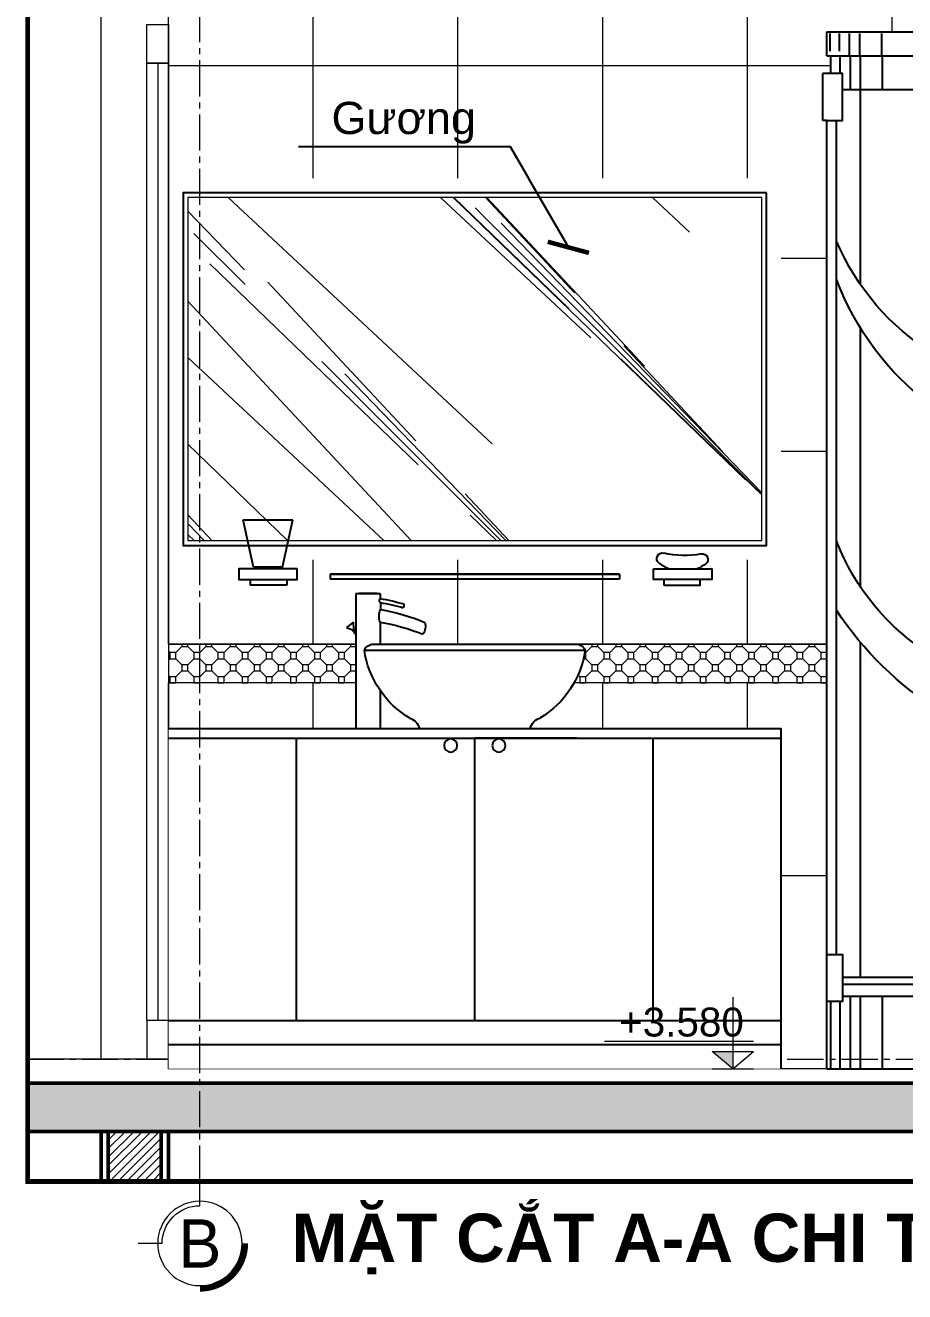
# Model space of a CAD drawing. Header units: millimetres. Extents: x -229618 to 2906, y -178063 to 96806.
# Drawn here: x -114826 to -113003, y -53069 to -50444 of the extents above; entities that cross this region are included whole.
import ezdxf
from ezdxf.enums import TextEntityAlignment as Align
from ezdxf.xclip import XClip

# ---------------------------------------------------------------- set-up
doc = ezdxf.new("R2010")
doc.units = ezdxf.units.MM
doc.header["$LTSCALE"] = 200
doc.header["$MEASUREMENT"] = 0
doc.header["$XCLIPFRAME"] = 0
doc.set_wipeout_variables(frame=1)
doc.linetypes.add('CENTER2', pattern=[1.125, 0.75, -0.125, 0.125, -0.125])
doc.linetypes.add('DASHED2', pattern=[0.375, 0.25, -0.125])
doc.layers.get('0').update_dxf_attribs({"color": 95, "linetype": 'CONTINUOUS'})
for name, color, linetype, lineweight in [('A-Wall', 1, 'CONTINUOUS', 50), ('hatch', 250, 'CONTINUOUS', 5), ('khuat', 8, 'DASHED2', 15), ('nho', 252, 'CONTINUOUS', 15), ('thay', 7, 'CONTINUOUS', 18), ('tim', 18, 'CENTER2', 9)]:
    doc.layers.add(name, color=color, linetype=linetype, lineweight=lineweight)
for name, color, linetype in [('DIM', 251, 'CONTINUOUS'), ('NOITHAT', 99, 'CONTINUOUS'), ('TEXT', 33, 'CONTINUOUS')]:
    doc.layers.add(name, color=color, linetype=linetype)
doc.styles.add('Aria H B iso', font='Vharialb_0.ttf')
doc.styles.add('Aria H iso', font='Vharial_0.ttf')
doc.styles.add('Arial iso', font='vnarial_0.ttf')
doc.styles.add('Arial N  iso', font='vnarialn_0.ttf')
doc.styles.add('dam', font='Vhavanb_0.ttf', dxfattribs={"width": 0.9, "height": 450})
doc.styles.add('Scale', font='vnsimli.shx', dxfattribs={"width": 0.65, "bigfont": 'bigfont.shx'})
doc.dimstyles.new('Scale', dxfattribs={"dimscale": 75, "dimtxt": 2, "dimasz": 1, "dimexe": 1.6, "dimexo": 0, "dimgap": 0.8, "dimtad": 1, "dimdec": 0, "dimzin": 0, "dimdsep": 46, "dimtxsty": 'Scale', "dimblk": 'ARCHTICK', "dimcen": 0.1, "dimdle": 1, "dimclrd": 256, "dimclre": 256, "dimclrt": 3, "dimadec": 0, "dimazin": 0, "dimtfac": 1, "dimtdec": 0, "dimtix": 1, "dimtmove": 2, "dimatfit": 3, "dimldrblk": 'ARCHTICK', "dimfxl": 0, "dimtolj": 1, "dimtzin": 0, "dimarcsym": 0})

# ---------------------------------------------------------------- blocks, each defined once
blk = doc.blocks.new('BON TAM DUNG ROCA')
h = blk.add_hatch()
h.set_pattern_fill('AR-BRELM', color=250, scale=5, style=0)
h.set_pattern_definition([(0, (-3841.203247856582, -12259.36607534725), (0, 26.67), [38.125, -1.875]), (0, (-3841.203247856582, -12248.11607534725), (0, 26.67), [38.125, -1.875]), (0, (-3831.203247856582, -12246.03107534725), (0, 26.67), [18.125, -1.875]), (0, (-3831.203247856582, -12234.78107534725), (0, 26.67), [18.125, -1.875]), (90, (-3841.203247856582, -12259.36607534725), (-40, 2.449212707644755e-15), [11.25, -15.42]), (90, (-3843.078247856582, -12259.36607534725), (-40, 2.449212707644755e-15), [11.25, -15.42]), (90, (-3831.203247856582, -12246.03107534725), (-20, 1.224606353822377e-15), [11.25, -15.42]), (90, (-3833.078247856582, -12246.03107534725), (-20, 1.224606353822377e-15), [11.25, -15.42])])
edge = h.paths.add_edge_path()
edge.add_ellipse((42.13483763463591, 1847.823116581232), major_axis=(64.65551798152592, -3.95887790649268e-15), ratio=0.5029429120211216, start_angle=0, end_angle=360)
for p, q in [((487.5, 2150), (-487.5, 2150)), ((-487.5, 2100), (-487.5, 2149.999999999996)), ((487.5, 2100), (487.5, 2150)), ((487.5, 2100), (-487.5, 2100)), ((-487.5, 0), (-487.5000000000091, 2100)), ((479.0796439347178, 2063.662826283995), (479.0796439347178, 2100)), ((487.5, 2063.662826283995), (495.9978933843086, 2063.662826283995)), ((495.9978933843086, 1965.947141800287), (495.9978933843086, 2063.662826283995)), ((-429.8093339896586, 2030), (-487.5, 2030)), ((-79.51052176616213, 2030), (-365.2240127043769, 2030)), ((454.9981142060569, 2030), (-14.92520048088045, 2030)), ((-417.5, 247.7156844837082), (-417.5, 1965.947141800287)), ((-412.5, 247.7156844837082), (-412.5, 1965.947141800287)), ((-67.5, 236.6636444790711), (-67.5, 1965.947141800287)), ((-27.5, 236.6636444790711), (-27.5, 1965.947141800287)), ((467.5, 236.6636444790711), (467.5, 1965.947141800287)), ((487.5, 0), (487.5, 1965.947141800287)), ((487.5, 1965.947141800287), (495.9978933843086, 1965.947141800287)), ((-429.8093339896586, 175), (-487.5, 175)), ((-79.51052176616213, 175), (-365.2240127043769, 175)), ((454.9981142060569, 175), (-14.92520048088045, 175)), ((-79.51052176616213, 150), (-487.5, 150)), ((454.9981142060569, 150), (-14.92520048088045, 150)), ((487.4999999999982, 0), (-487.5, 0))]:
    blk.add_line(p, q)
at = {"color": 250}
for p, q in [((-415.7310064458725, 2109.616482189551), (-415.7310064458725, 2145.953655905556)), ((-394.6350236721191, 2109.616482189551), (-394.6350236721191, 2145.953655905556)), ((-359.4750344753775, 2100), (-359.4750344753775, 2145.953655905556)), ((-296.1870324326665, 2100), (-296.1870324326665, 2145.953655905556)), ((-197.7390949146575, 2100), (-197.7390949146575, 2145.953655905556)), ((-85.22709725221648, 2100), (-85.22709725221648, 2145.953655905556)), ((62.4448358855152, 2100), (62.4448358855152, 2145.953655905556)), ((187.2627518707068, 2100), (187.2627518707086, 2145.953655905556)), ((292.7427194609336, 2100), (292.7427194609336, 2145.953655905556)), ((373.6106892412936, 2100), (373.6106892412936, 2145.953655905556)), ((419.3186698249119, 2100), (419.3186698249119, 2145.953655905556)), ((440.4146525986653, 2100), (440.4146525986653, 2145.953655905556)), ((461.5106353724186, 2109.616482189551), (461.5106353724186, 2145.953655905556)), ((480.8486374888453, 2109.616482189551), (480.8486374888453, 2145.953655905556)), ((-417.5, 2063.662826283995), (-417.5, 2100)), ((-396.4040172262467, 2063.662826283995), (-396.4040172262467, 2100)), ((-361.244028029505, 2030), (-361.244028029505, 2100)), ((-297.956025986794, 2030), (-297.956025986794, 2100)), ((-199.508088468785, 2030), (-199.508088468785, 2100)), ((-86.996090806344, 2030), (-86.996090806344, 2100)), ((60.67584233138768, 2030), (60.67584233138768, 2100)), ((185.4937583165793, 2030), (185.4937583165811, 2100)), ((290.9737259068061, 2030), (290.9737259068061, 2100)), ((371.8416956871642, 2030), (371.8416956871661, 2100)), ((417.5496762707844, 2030), (417.5496762707844, 2100)), ((438.6456590445378, 2030), (438.6456590445378, 2100)), ((459.7416418182911, 2063.662826283995), (459.7416418182911, 2100)), ((417.5, 1625.239624251128), (417.5, 2030.000000000004)), ((-399.3771545267155, 1912.480958534084), (-75.40582710521994, 1912.480958534084)), ((152.1348376346359, 1777.479391968489), (152.1348376346359, 1455.008597715147)), ((417.5, 998.4085187948767), (417.5, 1534.759542641441)), ((152.1348376346359, 1310.827295174495), (152.1348376346359, 833.9198443033019)), ((417.5, 190.0000000000036), (417.5, 883.4567652471305)), ((152.1348376346359, 689.7385417626501), (152.1348376346359, 190)), ((-79.51052176616213, 190), (-365.2240127043769, 190)), ((454.9981142060569, 190), (-14.92520048088045, 190)), ((-417.5, 0), (-417.5, 150)), ((-396.4040172262467, 0), (-396.4040172262467, 150)), ((-361.244028029505, 0), (-361.244028029505, 150)), ((-297.956025986794, 0), (-297.956025986794, 150)), ((-199.508088468785, 0), (-199.508088468785, 150)), ((-86.996090806344, 0), (-86.996090806344, 150)), ((60.67584233138768, 0), (60.67584233138768, 150)), ((185.4937583165811, 0), (185.4937583165811, 150)), ((290.9737259068061, 0), (290.9737259068061, 150)), ((371.8416956871661, 0), (371.8416956871661, 150)), ((417.5496762707844, 0), (417.5496762707844, 150)), ((438.6456590445378, 0), (438.6456590445378, 150)), ((459.7416418182911, 0), (459.7416418182911, 138.9479599953629)), ((479.0796439347178, 0), (479.0796439347178, 138.9479599953629))]:
    blk.add_line(p, q, dxfattribs=at)
for points in [[(-429.8093339896586, 2063.662826283995), (-365.2240127043769, 2063.662826283995), (-365.2240127043769, 1965.947141800287), (-429.8093339896586, 1965.947141800287)], [(-79.51052176616213, 2063.662826283995), (-14.92520048088045, 2063.662826283995), (-14.92520048088045, 1965.947141800287), (-79.51052176616213, 1965.947141800287)], [(-429.8093339896586, 150), (-365.2240127043769, 150), (-365.2240127043769, 247.7156844837082), (-429.8093339896586, 247.7156844837082)], [(-79.51052176616213, 138.9479599953629), (-14.92520048088045, 138.9479599953629), (-14.92520048088045, 236.6636444790711), (-79.51052176616213, 236.6636444790711)]]:
    blk.add_lwpolyline(points, close=True)
for points in [[(487.5, 1965.947141800287), (454.9981142060569, 1965.947141800287), (454.9981142060569, 2063.662826283995), (487.5, 2063.662826283995)], [(-67.5, 1917.479391968489), (-67.86516236536409, 1917.479391968489), (-67.86516236536409, 1777.479391968489), (-67.5, 1777.479391968489)], [(487.5, 236.6636444790711), (454.9981142060569, 236.6636444790711), (454.9981142060569, 138.9479599953629), (487.5, 138.9479599953629)]]:
    blk.add_lwpolyline(points)
for points in [[(-27.5, 1777.479391968489), (152.1348376346359, 1777.479391968489), (152.1348376346359, 1917.479391968489), (-27.5, 1917.479391968489)], [(-27.5, 1475.967904228164), (152.1348376346359, 1475.967904228164), (152.1348376346359, 1455.008597715147), (-27.5, 1455.008597715147)]]:
    blk.add_lwpolyline(points, dxfattribs=at)
blk.add_lwpolyline([(-399.8769251554622, 447.8276931729997), (-80.80644425108767, 447.8276931729997), (-80.80644425108767, 640.8997281409902), (-399.8769251554622, 640.8997281409902)], close=True, dxfattribs=at)
for centre, radius in [((-301.3258961791507, 1815.778905258834), 36.23598646166647), ((-130.5557819087044, 1815.778905258834), 36.23598646166647), ((-302.0365772119039, 1814.588246461382), 18.60755159088149), ((-131.2664629414576, 1814.588246461382), 18.60755159088149), ((-301.3258961791507, 1655.778905258834), 36.23598646166647), ((-130.5557819087044, 1655.778905258834), 36.23598646166647), ((-302.0365772119039, 1654.588246461382), 18.60755159088149), ((-131.2664629414576, 1654.588246461382), 18.60755159088149), ((-301.3258961791507, 1495.778905258834), 36.23598646166647), ((-130.5557819087044, 1495.778905258834), 36.23598646166647), ((-302.0365772119039, 1494.588246461382), 18.60755159088149), ((-131.2664629414576, 1494.588246461382), 18.60755159088149), ((-301.3258961791507, 1335.778905258834), 36.23598646166647), ((-130.5557819087044, 1335.778905258834), 36.23598646166647), ((-302.0365772119039, 1334.588246461382), 18.60755159088149), ((-131.2664629414576, 1334.588246461382), 18.60755159088149), ((-301.3258961791507, 1175.778905258834), 36.23598646166647), ((-130.5557819087044, 1175.778905258834), 36.23598646166647), ((-302.0365772119039, 1174.588246461382), 18.60755159088149), ((-131.2664629414576, 1174.588246461382), 18.60755159088149), ((-301.3258961791507, 1015.778905258834), 36.23598646166647), ((-130.5557819087044, 1015.778905258834), 36.23598646166647), ((-302.0365772119039, 1014.588246461382), 18.60755159088149), ((-131.2664629414576, 1014.588246461382), 18.60755159088149), ((69.13726147059788, 923.9361340771502), 32.32016602390649), ((-6.276530880451901, 922.1421363539412), 21.54681316357164), ((-301.3258961791507, 855.7789052588341), 36.23598646166647), ((-302.0365772119039, 854.5882464613824), 18.60755159088149), ((-130.5557819087044, 855.7789052588341), 36.23598646166647), ((-131.2664629414576, 854.5882464613824), 18.60755159088149), ((-251.8924406345104, 536.9854825776347), 36.23598646166647), ((-252.6031216672636, 535.7948237801829), 18.60755159088149)]:
    blk.add_circle(centre, radius, dxfattribs=at)
for centre, radius, start, end in [((0.5681049443228403, 1914.490906721028), 507.4431096440267, 266.8291911064392, 336.9503616786292), ((-71.71381514077439, 1836.975552610769), 575.034497753286, 274.4097662872769, 339.6699582836774), ((16.57473881201986, 1267.676189617352), 482.9556331681101, 264.763877147537, 339.0156756375522), ((-112.1579502556651, 1330.394883183406), 693.030465083211, 277.0165579089754, 326.7629948761546)]:
    blk.add_arc(centre, radius, start, end, dxfattribs=at)
for centre, major_axis, ratio in [((42.13483763463591, 1847.823116581232), (64.65551798152592, -3.95887790649268e-15), 0.5029429120211216), ((-112.7817991623779, 541.6600692443899), (-1.963157225487701, -37.2681531760863), 0.5061672654790973)]:
    blk.add_ellipse(centre, major_axis=major_axis, ratio=ratio, dxfattribs=at)
blk.add_ellipse((68.32782698644587, 1119.586491875591), major_axis=(-2.056217155084751, -53.66446579410734), ratio=0.6975624423243948)
for centre, major_axis, ratio, start_param, end_param in [((65.35650713979703, 1119.999999997573), (0, -46.12708772816404), 0.5800768637717298, 3.113668474748049, 6.311109486022009), ((66.85066176705004, 1119.999999997573), (0, -46.12708772816404), 0.5800768637717298, 6.255261128336217, 9.45270213962884), ((72.04149665931618, 1119.999999997573), (0, -46.12708772816404), 0.5800768637717298, 6.18603391502521, 9.52192935292423), ((35.87874291821936, 927.2138881626161), (110.467842852755, 0), 0.8091952507473079, 4.101335960020435, 8.465034654338831)]:
    blk.add_ellipse(centre, major_axis=major_axis, ratio=ratio, start_param=start_param, end_param=end_param, dxfattribs=at)
for points, knots in [([(-111.3454005746935, 568.9283500996098), (-111.4091009577915, 568.909074250987), (-111.5310049439813, 568.8651429052152), (-111.9003905847694, 568.6663615594371), (-112.1469145657284, 568.5109757208411), (-112.7368147623583, 568.047933896305), (-113.0795229987452, 567.7404549031344), (-113.8231402484325, 566.9586139710082), (-114.2238042140634, 566.4845487955135), (-115.3275954407145, 564.9960939954035), (-116.0503198000024, 563.8325740819018), (-117.4373906490182, 561.1104981179415), (-118.1022790900824, 559.5528997536567), (-119.2979392721591, 556.138995895737), (-119.8290971133265, 554.2829769820528), (-120.7107839027449, 550.3774757758365), (-121.0614956218469, 548.3281025977085), (-121.6521829234262, 543.3374572265093), (-121.7958425306606, 540.3576366892812), (-121.6704696311353, 534.5351634062936), (-121.4010540032032, 531.6928484559685), (-120.5023424891206, 526.4421296129512), (-119.8715636566831, 524.0344615918038), (-118.6137129498948, 520.542971370036), (-118.041825269238, 519.2786867989525), (-116.8899217428552, 517.1829377749382), (-116.3098289425234, 516.3535624828946), (-115.4230239293083, 515.3101145083638), (-115.08585833078, 514.9921458228491), (-114.5578207900726, 514.5684716180767), (-114.3692984529625, 514.462602008447), (-114.2475630801346, 514.4045378743176), (-114.2316066671756, 514.3974433340736), (-114.2181977500622, 514.3917883891772)], [3.322341402751542, 3.322341402751542, 3.322341402751542, 3.322341402751542, 3.440168833785898, 3.440168833785898, 3.557996264820254, 3.557996264820254, 3.67582369585461, 3.67582369585461, 3.793651126888966, 3.793651126888966, 3.99127252340271, 3.99127252340271, 4.188893919916453, 4.188893919916453, 4.386515316430198, 4.386515316430198, 4.584136712943942, 4.584136712943942, 4.858124743642222, 4.858124743642222, 5.1321127743405, 5.1321127743405, 5.406100805038779, 5.406100805038779, 5.598740764804024, 5.598740764804024, 5.791380724569269, 5.791380724569269, 5.934026475844313, 5.934026475844313, 6.076672227119357, 6.076672227119357, 6.102436558012154, 6.102436558012154, 6.102436558012154, 6.102436558012154]), ([(-114.2181977500568, 514.3917883891736), (-114.1544973669552, 514.4110642377964), (-114.0325933807617, 514.4549955835682), (-113.6632077399663, 514.6537769293536), (-113.4166837590037, 514.8091627679532), (-112.8267835623647, 515.2722045924966), (-112.4840753259759, 515.5796835856781), (-111.7404580762814, 516.3615245178153), (-111.3397941106487, 516.8355896933208), (-110.2360028844341, 518.3240444928597), (-109.513278525621, 519.487564405481), (-108.1262076774183, 522.2096403672367), (-107.4613192366942, 523.7672387301936), (-106.2656590550469, 527.1811425852065), (-105.7345012139722, 529.0371614973119), (-104.8528144244392, 532.942662700334), (-104.5021027051334, 534.9920358768359), (-103.9114154024519, 539.9826812464526), (-103.767755794468, 542.9625017839207), (-103.8931286925981, 548.7849750678834), (-104.1625443198809, 551.6272900189433), (-105.0612558328794, 556.8780088638341), (-105.6920346648803, 559.2856768861166), (-106.9498853713703, 562.7771671104565), (-107.5217730521072, 564.0414516828059), (-108.6736765788792, 566.1372007091632), (-109.2537693795257, 566.9665760022763), (-110.1405743933865, 568.010023978306), (-110.4777399922168, 568.3279926643554), (-111.0057775335681, 568.7516668699755), (-111.1942998710201, 568.8575364799144), (-111.316035244341, 568.9156006143385), (-111.3319916574619, 568.9226951546589), (-111.3454005746935, 568.9283500996025)], [0.1807487491650331, 0.1807487491650331, 0.1807487491650331, 0.1807487491650331, 0.2985761801996328, 0.2985761801996328, 0.4164036112342325, 0.4164036112342325, 0.5342310422688322, 0.5342310422688322, 0.6520584733034319, 0.6520584733034319, 0.8496798696919039, 0.8496798696919039, 1.047301266080376, 1.047301266080376, 1.244922662468848, 1.244922662468848, 1.44254405885732, 1.44254405885732, 1.716532089579068, 1.716532089579068, 1.990520120300816, 1.990520120300816, 2.264508151022564, 2.264508151022564, 2.457148110855556, 2.457148110855556, 2.649788070688548, 2.649788070688548, 2.792433821995787, 2.792433821995787, 2.935079573303025, 2.935079573303025, 2.960843904422226, 2.960843904422226, 2.960843904422226, 2.960843904422226])]:
    blk.add_open_spline(points, degree=3, knots=knots, dxfattribs=at)
blk = doc.blocks.new('KHOI TU LAV')
at = {"layer": 'NOITHAT'}
for p, q in [((720.9496899632213, 1118.272509348171), (617.4353619786853, 1118.272509348171)), ((638.9349144838925, 1019.723165711854), (617.4353619786853, 1118.272509348171)), ((699.4501374578977, 1019.723165711854), (720.9496899632213, 1118.272509348171)), ((-59.64939929413958, 1005), (540.3506007058604, 1005)), ((-59.64939929413958, 1005), (-59.64939929413958, 995)), ((540.3506007058604, 1005), (540.3506007058604, 995)), ((638.9349144838925, 1019.723165711854), (699.4501374578977, 1019.723165711854)), ((436.1202132317994, 946.2786717086274), (436.1202132317994, 931.893253525981)), ((436.8397388959129, 965.2939627737214), (436.8397388959129, 954.548982055625)), ((486.8397388959129, 965.2939627737214), (486.8397388959129, 685)), ((436.8397388959129, 905.7353811515495), (436.8397388959129, 860)), ((491.2494471928512, 892.1813613473496), (492.0185499350482, 905.5013166650024)), ((492.0185499350482, 905.5013166650024), (506.4888359880133, 894.5930475746864)), ((506.4888359880133, 894.5930475746864), (494.0693046726228, 889.8759971580002)), ((486.8397388959129, 885.7607381832495), (491.2494471928512, 892.1813613473496)), ((494.0693046726228, 889.8759971580002), (486.8397388959129, 880.3464781660587)), ((469.3506007058604, 847.8614673279226), (11.35060070591862, 847.8614673279226)), ((450.9559492167027, 860), (29.74525219478528, 860)), ((436.8397388959129, 764.5808367978607), (436.8397388959129, 685)), ((875.3506007111428, 685.0000000000291), (-394.6493992890173, 685)), ((875.3506007111428, 665.0000000000291), (-394.6493992890173, 665)), ((-129.6493992941396, 80.00003218618804), (-129.6493992941396, 665)), ((240.3506007058895, 80.00003218618804), (240.3506007058895, 665)), ((610.3506007058604, 80.00003218618804), (610.3506007058604, 665)), ((875.3506007111428, 80.00003218615893), (-394.6493992890173, 80.00003218618804)), ((875.3506007111428, 30.00003218615893), (-394.6493992890173, 30.00003218618804))]:
    blk.add_line(p, q, dxfattribs=at)
for points in [[(-130.076142482314, 1016.418856467877), (-251.0685231976386, 1016.418856467877), (-251.0685231976386, 994.3387689116062), (-130.076142482314, 994.3387689116062)], [(608.6963356132328, 1016.418856467877), (729.6887163286738, 1016.418856467877), (729.6887163286738, 994.3387689116062), (608.6963356132328, 994.3387689116062)], [(-151.5967211045499, 982.7635748608736), (-227.1507159772736, 982.7635748608736), (-227.1507159772736, 993.9599562218646), (-151.5967211045499, 993.9599562218646)], [(630.2169142354687, 982.7635748608736), (705.7709091081924, 982.7635748608736), (705.7709091081924, 993.9599562218646), (630.2169142354687, 993.9599562218646)]]:
    blk.add_lwpolyline(points, close=True, dxfattribs=at)
for points in [[(540.3506007058604, 1005), (-59.64939929413958, 1005)], [(-59.64939929413958, 995), (540.3506007058604, 995)], [(28.85809625292313, 665), (240.3506007058604, 665)], [(451.8431051586813, 665), (240.3506007058604, 665)]]:
    blk.add_lwpolyline(points, dxfattribs=at)
for centre in [(190.3506007058604, 650), (290.3506007058895, 650)]:
    blk.add_circle(centre, 13.66324453396373, dxfattribs=at)
for centre, radius, start, end in [((-231.4445311806339, 1035.915885602008), 11.7, 78.52708866699241, 232.5106031411694), ((-191.1811145150277, 1088.40830276924), 77.85585069856057, 232.5106031411694, 247.6157026396701), ((-193.9407670153014, 1220.699911754287), 176.8515013136287, 258.5270886669924, 283.8629875193282), ((-191.1811145150277, 1088.40830276924), 77.85585069856057, 292.3842973603299, 309.8794730439036), ((-148.7636539088271, 1037.640639661928), 11.7, 309.8794730439036, 103.8629875193282), ((492.0160207481531, 593.7759094892826), 364.9679875934374, 98.69538240692071, 106.6410033646706), ((492.2623120976496, 585.6546338202024), 364.9679875934374, 98.7344989416369, 106.5049252251326), ((461.839738895942, 609.3404431198433), 356.8303632736161, 85.98249176715566, 94.01750823284435), ((431.1616083641711, 950.4694674196653), 6.991681199838598, 324.3042329281793, 35.69576707182073), ((506.5230908131634, 514.654134970624), 423.1371494262849, 99.577591938335, 112.6411391902643), ((400.9534202706127, 941.2880533784337), 13.6286826396122, 170.8373056927897, 204.7409339229507), ((403.1086454872857, 917.9014595425106), 35.85434288652534, 340.1633822263586, 22.96942542057322), ((370.8132389741659, 897.3321576730523), 28.29101677832045, 163.891259070857, 216.0505436894527), ((507.3677109460114, 485.2051713711116), 426.4033913789696, 99.52058802413663, 111.955687441805), ((30.34695141552947, 839.0813565575809), 20.92729522474477, 88.35241118453378, 155.1936264175354), ((206.6637113019824, 876.121192965511), 197.3469616280767, 188.2329536464252, 239.2527406896043), ((274.0374901097675, 876.121192965511), 197.3469616280767, 300.7472593103957, 351.7670463535748), ((450.3542499962205, 839.0813565575809), 20.92729522473854, 24.80637358246465, 91.64758881546622), ((97.34237444365863, 678.8430467016005), 28.92686254655767, 12.28915972058506, 73.06229894990642), ((383.3588269680913, 678.8430467016005), 28.92686254655767, 106.9377010500936, 167.710840279415)]:
    blk.add_arc(centre, radius, start, end, dxfattribs=at)
blk = doc.blocks.new('*U406')
at = {"layer": 'thay', "ltscale": 600}
for p, q in [((313.2121651118505, -513.2121651118503), (513.2121651118505, -513.2121651118503)), ((0, -826.4243302237007), (0, -1026.424330223701))]:
    blk.add_line(p, q, dxfattribs=at)
at = {"layer": 'thay', "ltscale": 600, "const_width": 49.99999999999999}
blk.add_lwpolyline([(-375, -513.2121651118503, -0.414213562373095), (0, -138.2121651118503, -0.414213562373095)], format="xyb", dxfattribs=at)
at = {"layer": 'thay', "ltscale": 600}
blk.add_circle((0, -513.2121651118503), 349.9999999999999, dxfattribs=at)
blk.add_arc((0, -513.2121651118503), 313.2121651118522, 270, 0, dxfattribs=at)
at = {"layer": 'TEXT', "linetype": 'Continuous', "style": 'Aria H iso'}
blk.add_attdef('A', text='', height=350, dxfattribs=at).set_placement((8.526512829121202e-14, -670.5705110874841), align=Align.CENTER)
blk = doc.blocks.new('_ArchTick')
at = {"color": 0, "linetype": 'ByBlock', "const_width": 0.15}
blk.add_lwpolyline([(-0.5, -0.5), (0.5, 0.5)], dxfattribs=at)
blk = doc.blocks.new('cao do')
at = {"layer": 'thay'}
for p, q in [((0, 444.6272508608236), (0, 0)), ((798.181270029163, 170.2365376747912), (-128.2891475682845, 170.2365376747912)), ((0, 0), (-127.8852143107215, 106.0771588497737)), ((127.8852143107215, 106.0771588497737), (-127.8852143107215, 106.0771588497737)), ((0, 0), (127.8852143107215, 106.0771588497737))]:
    blk.add_line(p, q, dxfattribs=at)
at = {"layer": 'thay', "ltscale": 600}
blk.add_line((128.2891475682845, 0), (-128.2891475682845, 0), dxfattribs=at)
at = {"layer": 'thay', "color": 150, "ltscale": 600}
blk.add_solid([(0, 0), (0, 106.0771588497737), (127.8852143107215, 106.0771588497737)], dxfattribs=at)
at = {"layer": 'TEXT', "style": 'Arial N  iso'}
blk.add_attdef('%%P0.000', text='', height=200.0000000007276, dxfattribs=at).set_placement((69.50250721070915, 290.0113117169822), align=Align.MIDDLE_LEFT)

msp = doc.modelspace()

# ---------------------------------------------------------------- hatches: boundary and pattern name
at = {"layer": 'hatch'}
h = msp.add_hatch(dxfattribs=at)
h.set_pattern_fill('_USER', color=256, scale=300, angle=90, style=0, pattern_type=0)
h.set_pattern_definition([(90, (-114529.2554666971, -51806.86320862002), (300, 1.83697019872103e-14), [])])
h.paths.add_polyline_path([(-114609.2554666969, -50521.86320862002), (-114609.2554666969, -50441.86320862002), (-114609.2554666972, -50386.86320862005), (-114609.2554666968, -50086.8632086183), (-112189.2554666972, -50086.86320861827), (-112189.2554666972, -50456.86324681565), (-113164.255427172, -50456.86324681568), (-113164.255427172, -50506.86324681565), (-113155.8350711067, -50506.86324681565), (-113155.8350711067, -50543.20042053167), (-113164.255427172, -50543.20042053167), (-113172.7533205564, -50543.20042053167), (-113172.7533205564, -50640.91610501537), (-113164.255427172, -50640.91610501534), (-113164.2554271721, -51726.86320862002), (-114609.2554666957, -51726.86320862002)])
h.paths.add_polyline_path([(-114609.2554666957, -51806.86320862002), (-113164.255427172, -51806.86320862002), (-113164.255427172, -52606.86320862002), (-114609.2554666952, -52606.86320862002), (-114609.2554666952, -52586.86320862002), (-114609.2554666952, -52506.86320861999)])
h = msp.add_hatch(dxfattribs=at)
h.set_pattern_fill('_USER', color=256, scale=400, style=0, pattern_type=0)
h.set_pattern_definition([(180, (-114529.2554666972, -51726.86320861994), (0, 400), [])])
h.paths.add_polyline_path([(-114529.2554666972, -51726.86320862002), (-114529.2554666972, -50086.8632086183), (-112189.2554666972, -50086.86320861827), (-112189.2554666972, -50456.86324681565), (-113164.255427172, -50456.86324681568), (-113164.255427172, -50506.86324681565), (-113155.8350711067, -50506.86324681565), (-113155.8350711067, -50543.20042053167), (-113172.7533205564, -50543.20042053167), (-113172.7533205564, -50640.91610501537), (-113164.255427172, -50640.91610501534), (-113164.2554271721, -51726.86320862002)])
h = msp.add_hatch(dxfattribs=at)
h.set_pattern_fill('MSCFLR00', color=256, scale=10, style=0)
h.set_pattern_definition([(90, (-113189.255427172, -51781.86320862002), (50, 3.061616997868383e-15), [12.5, -37.5]), (45.00000000000001, (-113214.255427172, -51794.36320862002), (-4.440892098500626e-15, 49.9999447617695), [17.6777, -53.033]), (135, (-113176.755427172, -51794.36320862002), (-4.440892098500626e-15, 49.9999447617695), [17.6777, -53.033]), (270, (-113201.755427172, -51769.36320862002), (-50, -9.184850993605149e-15), [12.5, -37.5]), (180, (-113189.255427172, -51769.36320862002), (0, 50), [12.5, -37.5]), (7.016709298534877e-15, (-113201.755427172, -51781.86320862002), (-6.123233995736766e-15, 50), [12.5, -37.5]), (180, (-113164.255427172, -51794.36320862002), (0, 50), [12.5, -37.5]), (270, (-113176.755427172, -51794.36320862002), (-50, -9.184850993605149e-15), [12.5, -37.5]), (7.016709298534877e-15, (-113176.755427172, -51806.86320862002), (6.123233995736766e-15, -50), [12.5, -37.5]), (90, (-113164.255427172, -51806.86320862002), (50, 3.061616997868383e-15), [12.5, -37.5]), (45.00000000000001, (-113189.255427172, -51769.36320862002), (-4.440892098500626e-15, 49.9999447617695), [17.6777, -53.033]), (135, (-113201.755427172, -51769.36320862002), (-4.440892098500626e-15, 49.9999447617695), [17.6777, -53.033])])
h.paths.add_polyline_path([(-114529.2554666972, -51806.86320862002), (-114529.2554666972, -51726.86320862002), (-113164.255427172, -51726.86320862002), (-113164.255427172, -51806.86320862002)])
h = msp.add_hatch(dxfattribs=at)
h.set_pattern_fill('_USER', color=256, scale=400, style=0, pattern_type=0)
h.set_pattern_definition([(180, (-114529.2554666972, -52606.86320862002), (0, 400), [])])
h.paths.add_polyline_path([(-114529.2554666972, -52606.86320862002), (-114529.2554666972, -51806.86320862003), (-113164.255427172, -51806.86320862002), (-113164.255427172, -52606.86320862002)])
h = msp.add_hatch(dxfattribs=at)
h.set_pattern_fill('BT', color=256, scale=100, style=0)
h.set_pattern_definition([(0, (83.2936, 12.8304), (0, 100), [0, -100]), (0, (12.6491, 56.0645), (0, 100), [0, -100]), (0, (15.7802, 38.4579), (0, 100), [0, -100]), (0, (51.0046, 46.6743), (0, 100), [0, -100]), (0, (32.0226, 75.4319), (0, 100), [0, -100]), (0, (26.9346, 62.7159), (0, 100), [0, -100]), (0, (35.9364, 84.0396), (0, 100), [0, -100]), (0, (22.0423, 92.4516), (0, 100), [0, -100]), (0, (41.2201, 70.5411), (0, 100), [0, -100]), (0, (9.1267, 70.9324), (0, 100), [0, -100]), (0, (73.11770000000001, 71.3236), (0, 100), [0, -100]), (0, (87.59889999999999, 74.0624), (0, 100), [0, -100]), (0, (80.16260000000001, 63.8897), (0, 100), [0, -100]), (0, (82.3152, 50.19560000000001), (0, 100), [0, -100]), (0, (56.2883, 62.129), (0, 100), [0, -100]), (0, (55.5055, 34.5453), (0, 100), [0, -100]), (0, (55.5055, 25.9376), (0, 100), [0, -100]), (0, (8.1483, 23.9813), (0, 100), [0, -100]), (0, (47.6779, 35.719), (0, 100), [0, -100]), (0, (48.0692, 2.462), (0, 100), [0, -100]), (0, (37.3062, 23.7856), (0, 100), [0, -100]), (0, (38.089, 14.0041), (0, 100), [0, -100]), (0, (25.1734, 6.765800000000001), (0, 100), [0, -100]), (0, (31.8269, 20.0687), (0, 100), [0, -100]), (0, (27.1303, 24.1769), (0, 100), [0, -100]), (45, (79.9918, 21.1052), (0, 100.0000309448952), [8, -133.4214]), (135, (85.6486, 26.7621), (-100.0000309448952, 0), [8, -133.4214]), (270, (79.9918, 32.419), (100, -1.83697019872103e-14), [11.3137, -88.68629999999999]), (180, (76.5201, 22.3784), (-1.224646799147353e-14, -100), [12, -88]), (270, (64.5201, 22.3784), (100, -1.83697019872103e-14), [12, -88]), (45, (64.5201, 10.3784), (0, 100.0000309448952), [16.9706, -124.4508]), (90, (39.5136, 29.2946), (-100, 6.123233995736766e-15), [16.8, -83.2]), (180, (39.5136, 46.0946), (-1.224646799147353e-14, -100), [16.8, -83.2]), (315, (22.7136, 46.0946), (100.0000309448952, -2.220446049250313e-14), [23.7588, -117.6626]), (135, (25.2832, 11.3132), (-100.0000309448952, 0), [7.000000000000001, -134.4214]), (225, (20.3334, 16.263), (-1.110223024625157e-14, -100.0000309448952), [7.000000000000001, -134.4214]), (0, (15.3837, 11.3132), (0, 100), [9.8995, -90.1005]), (0, (61.8343, 78.9176), (0, 100), [13.75, -86.25]), (90, (75.5843, 78.9176), (-100, 6.123233995736766e-15), [13.75, -86.25]), (225, (75.5843, 92.66760000000001), (-1.110223024625157e-14, -100.0000309448952), [19.4454, -121.9759]), (270, (50.2708, 80.9095), (100, -1.83697019872103e-14), [12.5, -87.5]), (0, (50.2708, 68.4095), (0, 100), [12.5, -87.5]), (135, (62.7708, 68.4095), (-100.0000309448952, 0), [17.6777, -123.7437]), (45, (56.63060000000001, 84.7607), (0, 100.0000309448952), [8.5, -132.9214]), (135, (62.64100000000001, 90.7711), (-100.0000309448952, 0), [8.5, -132.9214]), (270, (56.63060000000001, 96.7816), (100, -1.83697019872103e-14), [12.0208, -87.9792]), (135, (17.3655, 77.5609), (-100.0000309448952, 0), [14.1421, -127.2792]), (0, (7.3655, 77.5609), (0, 100), [10, -90]), (270, (7.3655, 87.5609), (100, -1.83697019872103e-14), [10, -90]), (45, (0, 0), (-49.49747468305831, 49.49747468305833), []), (45, (35, 0), (-49.49747468305831, 49.49747468305833), [])])
h.paths.add_polyline_path([(-114821.2554666988, -52736.86320861908), (-114821.2554666988, -52636.86320861908), (-111954.2554666972, -52636.86320861908), (-112174.2554666972, -52736.86320861908)])
at = {"layer": 'hatch', "linetype": 'Continuous'}
h = msp.add_hatch(dxfattribs=at)
h.set_pattern_fill('ANSI31', color=256, scale=100, style=0)
h.set_pattern_definition([(45, (9238.145915109519, 4528.037701571741), (-8.838834764831843, 8.838834764831844), [])])
h.paths.add_polyline_path([(-114544.2554666974, -52840.92973954192), (-114654.2554666974, -52840.92973954192), (-114654.2554666972, -52736.86320861908), (-114544.2554666972, -52736.86320861908)])

# ---------------------------------------------------------------- linework, layer by layer
at = {"layer": 'A-Wall', "lineweight": 50}
for p, q in [((-114821.2554666988, -52636.86320861908), (-111954.2554666972, -52636.86320861908)), ((-112174.2554666972, -52736.86320861908), (-114821.2554666988, -52736.86320861908)), ((-114654.2554666974, -52840.92973954192), (-114654.2554666972, -52736.86320861908)), ((-114544.2554666972, -52736.86320861908), (-114544.2554666974, -52840.92973954192))]:
    msp.add_line(p, q, dxfattribs=at)
at = {"layer": 'nho', "linetype": 'Continuous'}
for p, q in [((-113164.2554666972, -51726.86320862002), (-114529.2554666972, -51726.86320862002)), ((-113164.2554666972, -51806.86320862002), (-114529.2554666972, -51806.86320862002))]:
    msp.add_line(p, q, dxfattribs=at)
at = {"layer": 'nho', "lineweight": 50}
for p, q in [((-114669.2554666974, -52840.92973954192), (-114669.2554666972, -52736.86320861908)), ((-114529.2554666972, -52736.86320861908), (-114529.2554666974, -52840.92973954192))]:
    msp.add_line(p, q, dxfattribs=at)
at = {"layer": 'thay', "linetype": 'Continuous'}
for p, q in [((-114669.2554666978, -52586.86320861908), (-114669.2554666986, -50386.86320861914)), ((-114551.7554666983, -50521.86320862002), (-114551.7554666964, -52506.86320861999)), ((-114529.2554666966, -52586.86320862002), (-114821.2554666988, -52586.86320862002)), ((-112189.2554666972, -52606.86320862002), (-114529.2554666966, -52606.86320862002))]:
    msp.add_line(p, q, dxfattribs=at)
at = {"layer": 'thay'}
msp.add_line((-114529.2554666966, -52586.86320862002), (-114529.2554666966, -52606.86320862002), dxfattribs=at)
at = {"layer": 'thay', "linetype": 'Continuous'}
for points in [[(-114574.2554666983, -50441.86320862002), (-114529.2554666983, -50441.86320862002), (-114529.2554666983, -50521.86320862002), (-114574.2554666983, -50521.86320862002)], [(-114574.2554666966, -52586.86320862002), (-114529.2554666966, -52586.86320862002), (-114529.2554666966, -52506.86320861999), (-114574.2554666966, -52506.86320861999)]]:
    msp.add_lwpolyline(points, close=True, dxfattribs=at)
at = {"layer": 'tim', "ltscale": 0.5}
msp.add_line((-114821.2554666988, -52586.86320862002), (-111844.5030618644, -52586.86320862002), dxfattribs=at)

# ---------------------------------------------------------------- block references
at = {"layer": 'DIM', "xscale": -0.25, "yscale": 0.25, "zscale": 0.25, "rotation": 270}
msp.add_blockref('*U406', (-114335.9524254193, -52969.23278081988), dxfattribs=at)
at = {"layer": 'NOITHAT', "linetype": 'ByBlock', "xscale": -1}
msp.add_blockref('BON TAM DUNG ROCA', (-112676.755427172, -52606.86324681565), dxfattribs=at)

# ---------------------------------------------------------------- texts
at = {"layer": 'TEXT', "style": 'Arial iso'}
msp.add_text('G\xad¬ng', height=66.66666666666666, dxfattribs=at).set_placement((-114191.3107464798, -50669.07274572293))
at = {"layer": 'TEXT', "style": 'Aria H B iso'}
msp.add_text('mÆt c¾t a-a chi tiÕt wc 03', height=100, dxfattribs=at).set_placement((-113273.442718419, -53007.44393563213), align=Align.CENTER)
at = {"layer": 'TEXT', "linetype": 'Continuous', "style": 'dam'}
msp.add_text('b', height=100, dxfattribs=at).set_placement((-114464.2554666972, -52969.23278081988), align=Align.MIDDLE)

# ---------------------------------------------------------------- next in the draw order: wipeouts: each hides what was drawn before it
for points in [[(-113259.255466697, -50760.65441741133), (-114529.25546669729, -50760.6544174113), (-114529.25546669733, -51551.8632086201), (-113259.25546669704, -51551.86320862013)], [(-114090.74460487146, -51621.56924584597), (-114090.74460487146, -51632.31422656439), (-114092.05815553959, -51636.393741200365), (-114090.74460487875, -51640.47325583519), (-114090.02507920738, -51640.584536911396), (-114090.02507920719, -51654.96995509367), (-114092.8544561349, -51667.98165273504), (-114090.74460487481, -51681.12782746789), (-114090.74460487149, -51726.86320862002), (-113683.65011817064, -51726.863208619994), (-113676.55914744569, -51728.319721795306), (-113669.33786068496, -51733.10106254719), (-113665.25546668158, -51739.00174129289), (-113670.59851789317, -51764.1947966984), (-113678.37959937338, -51786.59054625378), (-113688.21272583431, -51806.86320862), (-113703.07126187992, -51829.655509028315), (-113722.27225276481, -51851.52535944949), (-113736.29096220993, -51864.042040628214), (-113748.9877489378, -51873.51652843473), (-113759.6745530707, -51880.348086133214), (-113767.88936640912, -51884.360005128496), (-113774.77124837582, -51891.186136064636), (-113779.51126884526, -51901.863208619885), (-114008.99966451761, -51901.86320862), (-114012.0494498704, -51893.84252731212), (-114017.30629899589, -51887.08058686065), (-114023.1989010153, -51882.74280041055), (-114028.83638029221, -51880.348086133214), (-114041.13876116238, -51872.39719540903), (-114052.78993576695, -51863.57821919109), (-114064.63160826082, -51853.08621681334), (-114074.90429308862, -51842.45386909251), (-114084.28777096685, -51831.16599378744), (-114090.74460487149, -51822.282371822155), (-114090.74460487149, -51901.86320862002), (-114140.74460487149, -51901.86320862), (-114140.74460486666, -51621.56924584597)]]:
    msp.add_wipeout(points).dxf.layer = 'NOITHAT'

# ---------------------------------------------------------------- next in the draw order: hatches: boundary and pattern name
at = {"layer": 'hatch'}
h = msp.add_hatch(dxfattribs=at)
h.set_pattern_fill('WOOD', color=256, scale=1500, angle=315, style=0)
h.set_pattern_definition([(135, (-113204.255427172, -51511.86320862013), (318.1980515339463, 318.1980515339465), [975, -225, 150, -150]), (134, (-113214.8620288898, -51501.25660690231), (323.7029101523929, 312.5962667065489), [900, -300, 300]), (133, (-113236.0752323254, -51480.04340346672), (438.8122209715023, 409.1990160374992), [-449.9999999999981, 1049.999999999992]), (136, (-113267.8950374788, -51448.22359831331), (312.5962667065486, 323.7029101523931), [449.9999999999982, -149.9999999999991, 599.9999999999964, -299.9999999999982]), (313, (-113278.5016391966, -51437.61699659554), (-329.1091657286268, -306.8992620281243), [150, -300, 450, -150, 300, -150]), (316, (-113225.4686306076, -51490.65000518451), (-520.9937778442479, -539.5048502539885), [1350, -150]), (317.0000000000001, (-113214.8620288898, -51501.25660690231), (-204.5995080187496, -219.4061104857512), [900, -600])])
h.paths.add_polyline_path([(-114489.2554666973, -50800.6544174113), (-114489.2554666973, -51511.8632086201), (-113299.255466697, -51511.86320862014), (-113299.255466697, -50800.65441741134)])

# ---------------------------------------------------------------- next in the draw order: linework, layer by layer
at = {"layer": 'hatch', "linetype": 'Continuous'}
msp.add_lwpolyline([(-114529.2554666964, -52506.86320861999), (-114574.2554666964, -52506.86320861999), (-114574.2554666983, -50521.86320862002), (-114529.2554666983, -50521.86320862002)], close=True, dxfattribs=at)
at = {"layer": 'khuat', "color": 5, "const_width": 10}
msp.add_lwpolyline([(-111844.5030618643, -52740.92973954192), (-111844.5030618644, -49244.08222111718), (-114721.2554666988, -49244.08222111718, 0.4142135623730966), (-114821.2554666988, -49344.08222111718), (-114821.2554666988, -52840.92973954192), (-111944.5030618643, -52840.92973954192, 0.4142135623730966)], format="xyb", close=True, dxfattribs=at)
at = {"layer": 'nho'}
msp.add_lwpolyline([(-113299.255466697, -50800.65441741133), (-114489.2554666973, -50800.6544174113), (-114489.2554666973, -51511.8632086201), (-113299.255466697, -51511.86320862013)], close=True, dxfattribs=at)
at = {"layer": 'NOITHAT'}
msp.add_lwpolyline([(-113289.255466697, -50790.65441741133), (-114499.2554666973, -50790.6544174113), (-114499.2554666973, -51521.8632086201), (-113289.255466697, -51521.86320862013)], close=True, dxfattribs=at)

# ---------------------------------------------------------------- next in the draw order: leaders
at = {"layer": 'DIM'}
msp.add_leader([(-113700.2624077345, -50903.91049725735), (-113820.0500570337, -50695.46861476501), (-114259.5570639355, -50695.46861476501)], dimstyle='Scale', override={"dimscale": 25, "dimasz": 2.5, "dimfxl": 90}, dxfattribs=at)

# ---------------------------------------------------------------- next in the draw order: wipeouts: each hides what was drawn before it
msp.add_wipeout([(-113259.255466697, -51901.86320862004), (-114529.25546669716, -51901.86320862001), (-114529.25546669656, -52606.86320862002), (-113259.255466697, -52606.86320862004)]).dxf.layer = 'NOITHAT'

# ---------------------------------------------------------------- next in the draw order: linework, layer by layer
at = {"layer": 'NOITHAT'}
msp.add_line((-113259.255466697, -52606.86320862003), (-113259.255466697, -51901.86320862003), dxfattribs=at)
at = {"layer": 'tim', "ltscale": 0.5}
msp.add_line((-114464.2554666972, -52840.92973954195), (-114464.2554666972, -49244.08222111718), dxfattribs=at)

# ---------------------------------------------------------------- next in the draw order: block references
at = {"layer": 'DIM', "linetype": 'Continuous'}
ref = msp.add_blockref('cao do', (-113359.2554666969, -52606.86320862002), dxfattribs=dict(at, xscale=-0.3333333333139308, yscale=0.3333333333139308, zscale=0.3333333333333333))
ref.add_attrib('%%P0.000', '+3.580', dxfattribs={"layer": 'TEXT', "height": 60, "style": 'Arial N  iso'}).set_placement((-113594.9604861537, -52510.19277138102), align=Align.MIDDLE_LEFT)
at = {"layer": 'NOITHAT', "linetype": 'ByBlock'}
ref = msp.add_blockref('KHOI TU LAV', (-113653.904865986, -52586.86320862003), dxfattribs=dict(at, xscale=-1))
XClip(ref).set_block_clipping_path([(-434.6493992936903, -426.3261594936521), (915.3506007061515, 2172.4999999999636)])

doc.saveas('drawing.dxf')
